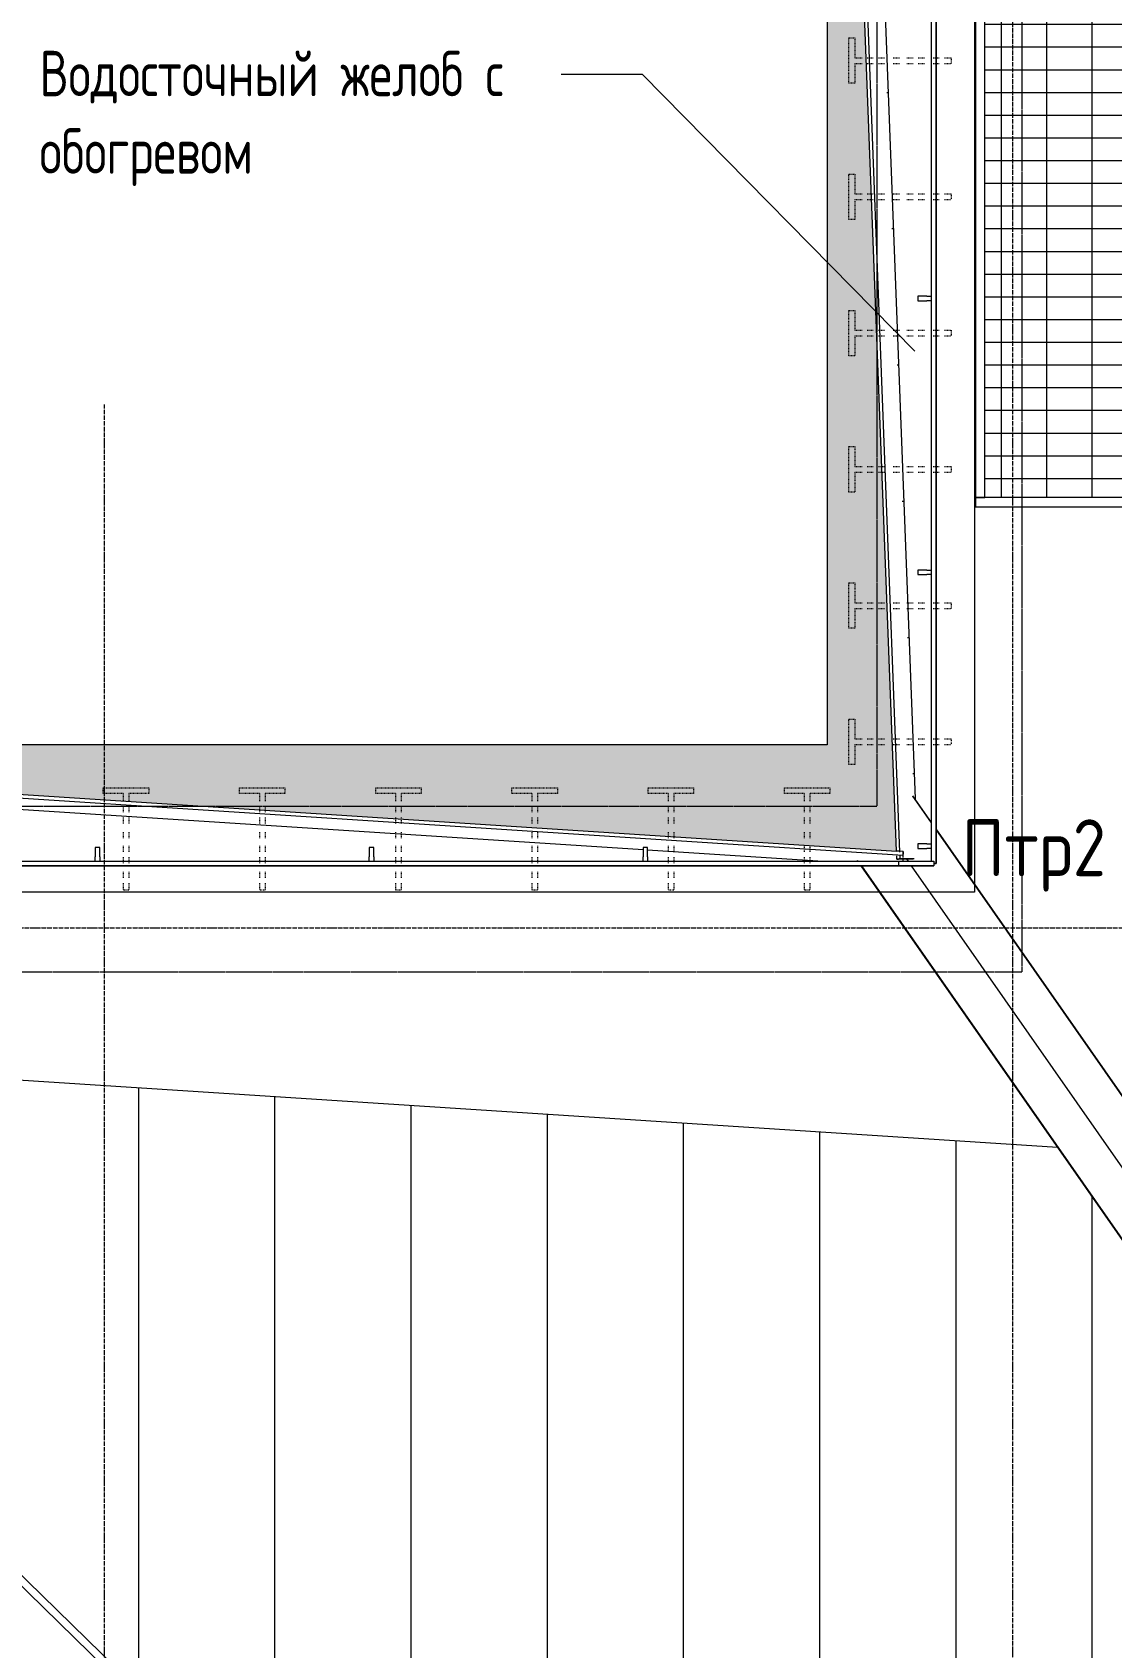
# Model space of a CAD drawing. Header units: millimetres. Extents: x -10178924 to 11692288, y -947381 to 58396.
# Drawn here: x 41532 to 46286, y -547449 to -540335 of the extents above; entities that cross this region are included whole.
import ezdxf

# ---------------------------------------------------------------- set-up
doc = ezdxf.new("R2010")
doc.units = ezdxf.units.MM
for name, pattern in [('ADSK_Линия сетки', [25, 20, -2.5, 0, -2.5]), ('ADSK_Скрыто', [6, 3, -3]), ('ADSK_Штриховая_ш3 п1_5', [4.5, 3, -1.5])]:
    doc.linetypes.add(name, pattern=pattern)
for name, color, linetype, lineweight in [('Аннотация', 7, 'Continuous', 18), ('Антураж', 7, 'Continuous', 18), ('Крыша штриховка', 7, 'Continuous', 9), ('Ограждение', 7, 'Continuous', 9), ('Оси', 253, 'Continuous', 9), ('Перекрытие штриховка', 7, 'Continuous', 18), ('Узлы', 7, 'Continuous', 18)]:
    doc.layers.add(name, color=color, linetype=linetype, lineweight=lineweight)
doc.layers.add('Линии', color=7, linetype='Continuous', lineweight=9, true_color=0x00a600)
doc.styles.add('GOST Common_3', font='GOST_Common.ttf', dxfattribs={"width": 0.8, "height": 350})
doc.styles.add('GOST Common_4', font='GOST_Common.ttf', dxfattribs={"width": 0.9, "height": 200})

# ---------------------------------------------------------------- blocks, each defined once
blk = doc.blocks.new('Ограждение - 20 доп поручень 300-1864261-План кровли АР')
at = {"layer": 'Ограждение'}
for p, q in [((-60, 10), (-40, 10)), ((-60, 10), (-60, -10)), ((0, 10), (-40, 10)), ((0, -10), (0, 10)), ((-40, -10), (-60, -10)), ((-40, -10), (0, -10))]:
    blk.add_line(p, q, dxfattribs=at)
blk = doc.blocks.new('Ограждение - Ограждение-2940136-План кровли АР')
for p, rotation in [((45431.9, 23016.6), 180), ((45431.9, 21810.3), 180), ((41818.9, 20598.2), 89.99999999999946), ((43025.2, 20598.2), 89.99999999999946), ((44231.5, 20598.2), 89.99999999999946), ((45431.9, 20604), 180)]:
    blk.add_blockref('Ограждение - 20 доп поручень 300-1864261-План кровли АР', p, dxfattribs=dict(rotation=rotation))
blk = doc.blocks.new('Тип верхнего поручня - Верхний поручень_Внутренний_-2940138-План кровли АР')
at = {"layer": 'Ограждение'}
for p, q in [((45491.9, 20538.2), (45491.9, 38698.2)), ((45511.9, 38698.2), (45511.9, 20528.2)), ((38171.6, 20538.2), (45348.3, 20538.2)), ((45348.3, 20518.2), (38171.6, 20518.2)), ((45348.3, 20518.2), (45348.3, 20538.2)), ((45348.3, 20538.2), (45501.9, 20538.2)), ((45501.9, 20518.2), (45348.3, 20518.2)), ((45501.9, 20538.2), (45501.9, 20518.2)), ((45511.9, 20528.2), (45501.9, 20528.2))]:
    blk.add_line(p, q, dxfattribs=at)
blk = doc.blocks.new('Тип верхнего поручня - Верхний поручень_Внутренний_-V31-План кровли АР')
at = {"layer": 'Ограждение'}
for p, q in [((45491.9, 20538.2), (45491.9, 38698.2)), ((45511.9, 20528.2), (45511.9, 38698.2)), ((38171.6, 20538.2), (45348.3, 20538.2)), ((38171.6, 20518.2), (45348.3, 20518.2)), ((45348.3, 20538.2), (45501.9, 20538.2)), ((45348.3, 20518.2), (45501.9, 20518.2)), ((45501.9, 20538.2), (45501.9, 20518.2)), ((45501.9, 20528.2), (45511.9, 20528.2))]:
    blk.add_line(p, q, dxfattribs=at)
blk = doc.blocks.new('Ограждение - Ограждение-2965931-План кровли АР')
at = {"layer": 'Ограждение'}
for p, q in [((45668.9, 13265.9), (38229.3, 20518.2)), ((38278, 20518.2), (45692.6, 13290.2))]:
    blk.add_line(p, q, dxfattribs=at)
blk = doc.blocks.new('Ограждение - Ограждение-2968468-План кровли АР')
at = {"layer": 'Ограждение'}
for p, q in [((45491.9, 20706.9), (45409.6, 20824.7)), ((45491.9, 20709.4), (45410.4, 20826)), ((50337, 13771), (45511.9, 20680.8)), ((50337, 13768.5), (45511.9, 20678.3)), ((45167.6, 20538.2), (45165.7, 20541)), ((45167, 20541.5), (45169.4, 20538.2)), ((50312.3, 13170.8), (45181.6, 20518.2)), ((45183.3, 20518.2), (50313.4, 13171.6)), ((45390.2, 20538.2), (45383, 20548.5)), ((50461.9, 13275.3), (45404.2, 20518.2))]:
    blk.add_line(p, q, dxfattribs=at)
blk = doc.blocks.new('Антураж 5 - Антураж 5-5657084-План кровли АР')
at = {"layer": 'Антураж'}
for p, q in [((45353.2, 20578.4), (45075.8, 27841.6)), ((45151.5, 27843.9), (45420, 20813)), ((45339.4, 20547.7), (45338.8, 20562.5)), ((45354.3, 20548.5), (45353.7, 20564.5)), ((45354.3, 20548.5), (45339.4, 20547.7)), ((45339.4, 20547.7), (45346.6, 20547.7)), ((45346.2, 20547.9), (45352.3, 20548.2)), ((45348.6, 20547.9), (45346.2, 20547.9)), ((45346.6, 20547.7), (45352.7, 20548)), ((45350.3, 20548), (45348.6, 20547.9)), ((45352.7, 20548), (45350.3, 20548)), ((45352.3, 20548.2), (45411.5, 20548.2)), ((45416, 20548.5), (45354.3, 20548.5))]:
    blk.add_line(p, q, dxfattribs=at)
blk = doc.blocks.new('Антураж 17 - Антураж 17-5694078-План кровли АР')
at = {"layer": 'Антураж'}
for p, q in [((38515, 21176), (38472.8, 20993.2)), ((38481.1, 21051.3), (38510.1, 21177)), ((38715, 21176), (38757.2, 20993.2)), ((38748.9, 21051.3), (38719.9, 21177)), ((38515, 21122.8), (38499.4, 21055.3)), ((38730.6, 21055.1), (38715, 21122.8)), ((37967.4, 20850.4), (38472.8, 20993.2)), ((38467.8, 21008.5), (38472.8, 20993.2)), ((38467.9, 20994.2), (38471.4, 21009.5)), ((38472.8, 20993.2), (38467.9, 20994.2)), ((38499, 21055.3), (38472.8, 20941.8)), ((38472.8, 20993.2), (38472.8, 20941.8)), ((38472.8, 20941.8), (38472.8, 20993.2)), ((38731, 21055.3), (38499, 21055.3)), ((38757.2, 20941.8), (38731, 21055.3)), ((38757.2, 20993.2), (38762.1, 20994.2)), ((38757.2, 20993.2), (38757.2, 20941.8)), ((38757.3, 20993.3), (38758.5, 21008.9)), ((38757.3, 20993), (45366.2, 20565.3)), ((38757.3, 20941.6), (38757.3, 20993)), ((38762.1, 20994.2), (38758.7, 21008.8)), ((38472.8, 20941.8), (38024.6, 20815.1)), ((44221.5, 20588), (38757.3, 20941.6)), ((37967.4, 20850.4), (37962.5, 20865.6)), ((37962.5, 20865.6), (37962.5, 20860.3)), ((37962.5, 20860.3), (37964.5, 20854)), ((37963.9, 20859.3), (37966, 20853.1)), ((37963.9, 20857.6), (37963.9, 20859.3)), ((37964.5, 20855.8), (37963.9, 20857.6)), ((37964.5, 20854), (37964.5, 20855.8)), ((37966, 20853.1), (37966, 20808.9)), ((37967.4, 20804.2), (37967.4, 20850.4)), ((44991.1, 20538.2), (44241.5, 20586.7)), ((45350.5, 20582.3), (45338.1, 20583.1)), ((45367.4, 20581.2), (45353.8, 20582.1)), ((45367.4, 20581.2), (45366.2, 20565.3)), ((45366.2, 20565.3), (45366.2, 20555.1)), ((45366.6, 20568.2), (45367.1, 20574.7)), ((45366.6, 20560), (45366.6, 20568.2)), ((45366.9, 20569.3), (45367.4, 20575.8)), ((45367.1, 20573), (45366.9, 20571.1)), ((45366.9, 20571.1), (45366.9, 20569.3)), ((45367.1, 20574.7), (45367.1, 20573)), ((45367.4, 20575.8), (45367.4, 20581.2)), ((45366.2, 20548.5), (45366.2, 20538.2)), ((45366.6, 20538.2), (45366.6, 20548.5)), ((39202.4, 19667), (39200.3, 19722.7)), ((39200.3, 19722.7), (46046.5, 19279.6)), ((46047.7, 19277.8), (39221.6, 19719.5))]:
    blk.add_line(p, q, dxfattribs=at)
for centre, major_axis, start_param, end_param in [((38615, 21155.8), (107.3, 0), 0.212798, 2.928795), ((38615, 21155.8), (102.3, 0), 0.212798, 2.928795), ((38615, 21102.6), (102.3, 0), 2.605885, 2.928795), ((38615, 21102.6), (102.3, 0), 0.212798, 0.541151)]:
    blk.add_ellipse(centre, major_axis=major_axis, ratio=0.93495, start_param=start_param, end_param=end_param, dxfattribs=at)
blk = doc.blocks.new('Ограждение - Ограждение-5946517-План кровли АР')
at = {"layer": 'Ограждение'}
for p, q in [((45686.6, 29195.8), (45686.6, 22139.5)), ((45726.6, 29195.8), (45686.6, 29195.8)), ((49113.6, 29195.8), (45726.6, 29195.8)), ((45726.6, 22139.5), (45726.6, 29195.8)), ((45726.6, 29195.8), (45726.6, 29155.8)), ((49113.6, 29155.8), (49113.6, 29195.8)), ((49121.1, 29188.3), (49113.6, 29188.3)), ((49121.1, 29163.3), (49121.1, 29188.3)), ((45726.6, 29155.8), (49113.6, 29155.8)), ((49113.6, 29163.3), (49121.1, 29163.3)), ((49113.6, 29155.8), (49113.6, 22099.5)), ((49153.6, 29155.8), (49113.6, 29155.8)), ((49121.1, 29163.3), (49121.1, 29155.8)), ((49146.1, 29163.3), (49121.1, 29163.3)), ((49146.1, 29155.8), (49146.1, 29163.3)), ((49153.6, 22099.5), (49153.6, 29155.8)), ((49113.6, 22139.5), (45686.6, 22139.5)), ((45686.6, 22139.5), (45726.6, 22139.5)), ((45686.6, 22139.5), (45686.6, 22099.5)), ((49113.6, 22099.5), (49113.6, 22139.5)), ((45686.6, 22099.5), (49113.6, 22099.5)), ((49113.6, 22099.5), (49153.6, 22099.5))]:
    blk.add_line(p, q, dxfattribs=at)
blk = doc.blocks.new('Кровля')
at = {"layer": 'Крыша штриховка'}
h = blk.add_hatch(dxfattribs=at)
h.set_pattern_fill('FP_26', color=256, style=0, pattern_type=2)
h.set_pattern_definition([(0, (10149.95, 0), (0, 600), [])])
h.paths.add_polyline_path([(50445.1, 13616.2), (50445.1, 28998.9), (50422.8, 28998.9), (50422.8, 13648.2)])
h.paths.add_polyline_path([(50337, 13771), (50337, 28998.9), (50104.5, 28998.9), (50104.5, 30398.9), (50337, 30398.9), (50337, 38618.7), (50388.4, 38618.7), (46293.6, 42523), (46410, 39476.8), (47180.4, 39476.3), (47182.9, 39472.4), (47182.9, 39450.4), (47178.5, 39446.8), (47050.3, 39446.8), (47050.3, 39023), (47027.3, 39023), (47027.3, 39446.8), (46694.4, 39446.8), (46694.4, 39023), (46671.4, 39023), (46671.4, 39446.8), (46411.1, 39446.8), (46427.3, 39022.4), (47180.4, 39021.9), (47182.9, 39018.8), (47182.9, 38996), (47178.5, 38992.4), (46428.5, 38992.4), (46446.3, 38524.7), (47985.3, 38524.7), (47985.3, 39444.6), (48379.4, 39444.6), (48379.4, 38524.7), (48641.7, 38524.7), (48641.7, 39444.6), (49035.8, 39444.6), (49035.8, 38044.6), (48823.1, 38044.6), (48822.4, 34256), (47001.5, 34256), (47001.5, 32933.2), (46607.4, 32933.2), (46607.4, 34256), (46503.4, 34256), (46437.7, 32535), (49329.1, 32535), (49329.1, 30515), (46394.7, 30515), (46394.7, 29513.3), (46322.3, 29513.3), (46310.1, 29195.8), (46545.3, 29195.8), (46545.3, 30398.9), (46939.5, 30398.9), (46939.5, 29195.8), (47156.4, 29195.8), (47156.4, 30398.9), (47550.5, 30398.9), (47550.5, 29195.8), (47804.3, 29195.8), (47804.3, 30398.9), (48198.4, 30398.9), (48198.4, 29195.8), (48419.1, 29195.8), (48419.1, 30398.9), (48813.2, 30398.9), (48813.2, 29195.8), (49072.1, 29195.8), (49072.1, 30332), (49466.2, 30332), (49466.2, 28932), (49153.6, 28932), (49152.9, 22099.5), (46490.2, 22099.5), (46599.2, 19245.6), (46596.8, 19245.6), (46510.4, 19250.8), (50313.4, 13804.7)])
h.paths.add_polyline_path([(48169.6, 20770), (47066.7, 20770), (47066.7, 21869.8), (48169.6, 21869.8), (48169.6, 21282)])
h.paths.add_polyline_path([(45420, 20812.3), (45151, 27843.9), (45104.3, 27843.9), (45060.3, 27854.9), (45060.9, 27840.8), (45078.7, 27841.6), (45145.1, 27841.4), (45413.2, 20822), (45419.2, 20813.5)])
h.paths.add_polyline_path([(50196.7, 21550.5), (48565.6, 21551), (48562.4, 21554.9), (48560.5, 21561.6), (48560.5, 21569.4), (48562.4, 21576.1), (48565.6, 21580), (48567.4, 21580.5), (48628.5, 21580.5), (48628.5, 22005), (48565.6, 22005.5), (48562.4, 22009.3), (48560.5, 22016.1), (48560.5, 22023.8), (48562.4, 22030.6), (48565.6, 22034.4), (48567.4, 22035), (50203.6, 22034.4), (50206.8, 22030.6), (50208.9, 22019.9), (50206.8, 22009.3), (50201.7, 22005), (50073.5, 22005), (50073.5, 21581.1), (50050.5, 21581.1), (50050.5, 22005), (49717.6, 22005), (49717.6, 21581.1), (49694.6, 21581.1), (49694.6, 22005), (49361.8, 22005), (49361.8, 21581.1), (49338.8, 21581.1), (49338.8, 22005), (49005.9, 22005), (49005.9, 21582), (48982.9, 21582), (48982.9, 22005), (48651.5, 22005), (48651.5, 21580.5), (50203.6, 21580), (50206.8, 21576.1), (50208.9, 21565.5), (50206.8, 21554.9), (50201.7, 21550.5), (50198.1, 21550.5)])
h.paths.add_polyline_path([(49415.1, 26660), (49410.9, 26660.4), (49410.9, 28046.6), (50279.6, 28046.6), (50279.6, 26660), (49776.5, 26660)])
h.paths.add_polyline_path([(45060.5, 28159.3), (45092.9, 28167.7), (45060.9, 28168.5), (45060.5, 28159.8)])
h.paths.add_polyline_path([(45151.7, 28170.7), (45437, 35643.4), (45286.9, 39575.5), (45286.9, 39545), (45281.6, 39545), (45430.6, 35643.1), (45145.3, 28170.7), (45151.2, 28170.7)])
h.paths.add_polyline_path([(49946, 28932), (49704.7, 28932), (49704.7, 30332), (50098.9, 30332), (50098.9, 28932), (49957.1, 28932)])
h.paths.add_polyline_path([(50445.1, 30398.9), (50445.1, 38564.7), (50422.8, 38586), (50422.8, 30398.9)])
h.paths.add_polyline_path([(46381.9, 30913.3), (46381.9, 30914), (46380.2, 30913.3)])
h.paths.add_polyline_path([(47558.2, 32831.5), (47284.6, 32831.5), (47284.6, 34030), (48477.1, 34030), (48477.1, 32831.5), (47608.3, 32831.5)])
h.paths.add_polyline_path([(45060.9, 37345), (45281.3, 37345), (45252.7, 38095), (45031.9, 38095), (45031.9, 37345)])
h.paths.add_polyline_path([(47763.1, 38544.6), (47398.4, 38544.6), (47398.4, 39944.6), (47792.5, 39944.6), (47792.5, 38544.6), (47764.8, 38544.6)])
h.paths.add_polyline_path([(45281.2, 39595), (45286.1, 39595), (45151.1, 43118.1), (45145.2, 43117.9), (45279.7, 39595)])
h.paths.add_polyline_path([(45067.7, 43118), (45078.7, 43118.4), (45103, 43118.4), (45067.3, 43127.7), (45067.6, 43118.1)])
h.paths.add_polyline_path([(45176.8, 43440.6), (45181.9, 43442), (45215.3, 43551.1), (45209.9, 43556.2), (45175.9, 43444.9), (45176.5, 43442)])
h = blk.add_hatch(dxfattribs=at)
h.set_pattern_fill('FP_27', color=256, style=0, pattern_type=2)
h.set_pattern_definition([(270, (0, 2741.5), (600, 4e-14), [])])
h.paths.add_polyline_path([(45807.7, 13155.3), (45807.7, 13280.4), (50235.8, 13280.4), (46047.7, 19277.8), (39221.6, 19719.5), (45753.2, 13352.4), (45680.7, 13278), (45806.6, 13155.3)])
h.paths.add_polyline_path([(50382.1, 13172.3), (50381.7, 13172.6), (50402.7, 13234), (50399.6, 13231.8), (50381.7, 13172.3)])
h.paths.add_polyline_path([(50450.6, 13259.1), (50461.9, 13275.3), (50445.5, 13263.9), (50450.1, 13259.5)])
h.paths.add_polyline_path([(38469.8, 21002.5), (38471.4, 21009.5), (38467.9, 21008.4), (38469.3, 21004)])
h = blk.add_hatch(dxfattribs=at)
h.set_pattern_fill('FP_24', color=256, style=0, pattern_type=2)
h.set_pattern_definition([(0, (4448.5, 0), (0, 600), [])])
h.paths.add_polyline_path([(45547.6, 7680), (45597, 7719), (45597, 12749.9), (45476.2, 12904.3), (45597, 12998.7), (45597, 13231.3), (39210.8, 19456.7), (39476.3, 12513.3), (45518.4, 7741.9), (45504.3, 7724), (45518.4, 7709.6)])
h.paths.add_polyline_path([(45609.2, 7728.7), (45611.4, 7730.4), (45611.4, 12791.4), (45609.2, 12771.2), (45609.2, 7746.2)])
h.paths.add_polyline_path([(45609.2, 13008.2), (45611.4, 13010), (45611.4, 13027.7), (45749.8, 13118.2), (45763.6, 13127.5), (45764.2, 13127.5), (45806.6, 13155.3), (45680.7, 13278), (45616.1, 13212.6), (45609.2, 13219.3), (45609.2, 13016.7)])
at = {"layer": 'Перекрытие штриховка', "lineweight": 9, "true_color": 0x787878}
h = blk.add_hatch(dxfattribs=at)
h.set_pattern_fill('FP_52', color=8, style=0, pattern_type=2)
h.set_pattern_definition([(0, (0, 0), (0, 100), []), (90, (0, 0), (-200, 1e-14), [])])
h.paths.add_polyline_path([(45726.6, 22139.5), (49113.6, 22139.5), (49113.6, 29155.8), (45726.6, 29155.8), (45726.6, 22161.1)])
h.paths.add_polyline_path([(49119.5, 29155.8), (49121.1, 29155.8), (49121.1, 29163.3), (49113.6, 29163.3), (49114.3, 29155.8), (49116.3, 29155.8)])
h.paths.add_polyline_path([(49128.4, 29163.3), (49133.6, 29163.3), (49133.6, 29175.8), (49122.8, 29175.8), (49123.6, 29163.3), (49128.4, 29163.3)])
h.paths.add_polyline_path([(49122.8, 29169.5), (49122.8, 29175.8), (49121.1, 29175.8), (49121.1, 29169.5)])
h.paths.add_polyline_path([(49121.5, 29163.3), (49122.8, 29163.3), (49122.8, 29169.5), (49121.1, 29169.5), (49121.1, 29163.3)])
at = {"layer": 'Узлы', "true_color": 0xffffff}
h = blk.add_hatch(color=7, dxfattribs=at)
h.paths.add_polyline_path([(41826.4, -521.9), (49650.9, -521.9), (49650.9, 475.1), (49562.8, 474), (49503.2, -470.6), (45149.2, -323.1), (41142.1, -458.2), (41079.8, -77.1), (41079.8, -521.9), (41465, -521.9)])
h.paths.add_polyline_path([(-453.6, -388.9), (8078.1, -388.9), (8077.3, -26.3), (7973.5, -276.8), (3655.9, -146.8), (-674.6, -298.6), (-736.9, 259.3), (-736.9, -388.9)])
h.paths.add_polyline_path([(41079.8, 177.9), (41097.9, 182.8), (41188.3, 1719.8), (35856.5, 1526.9), (35850.1, 1488.2), (41079.8, 1488.2), (41079.8, 182)])
h.paths.add_polyline_path([(8078.1, 312.2), (8078.1, 1488.2), (12889.9, 1488.2), (12882.6, 1527), (8005.2, 1701.9), (8062.3, 316.3)])
h.paths.add_polyline_path([(-736.9, 502.7), (-468.8, 8048.7), (-6523.1, 7837.4), (-6529.6, 7798.6), (-736.9, 7798.6), (-736.9, 522.8)])
h.paths.add_polyline_path([(49650.9, 797.5), (49650.9, 7859.4), (55891.9, 7859.4), (55891.9, 8470.8), (55881.1, 8467.5), (55687, 7999.8), (49350.5, 8221), (49618.7, 803.5), (49632.8, 802.6), (49650.1, 797.7)])
h.paths.add_polyline_path([(16530.7, 1488.2), (35571.8, 1488.2), (35566.4, 1520.3), (29060, 1756.5), (29059.6, 1633.4), (19380, 1633.4), (19380, 1744.1), (13174.7, 1526.9), (13168.2, 1488.2), (15807.9, 1488.2)])
h.paths.add_polyline_path([(-7227.8, 7798.6), (-6807.9, 7798.6), (-6813, 7829.1), (-7122.5, 7899.2), (-6947.6, 14171.4), (-7182.5, 20168.5), (-7227.8, 20180.1), (-7227.8, 7899.2)])
h.paths.add_polyline_path([(55891.9, 8773.7), (55891.9, 16804.8), (55861.4, 16796.7), (55713, 12784.8), (55861.2, 8781.6), (55864.6, 8780.7)])
h.paths.add_polyline_path([(24355.3, 13320.2), (32597, 13639), (32606.4, 13678.1), (16107.8, 13678.1), (16117.8, 13638.2), (24355.3, 13320.2)])
h.paths.add_polyline_path([(10664.9, 13409.4), (15825, 13609.8), (15841.3, 13678.1), (11105, 13678.1), (11105, 21012.5), (10508.5, 21012), (10529.1, 20925.4), (10923.6, 20798), (10667.1, 13472.9)])
h.paths.add_polyline_path([(38181.7, 13414.1), (37897.5, 20847.2), (38471.4, 21009.5), (38481.1, 21051.3), (37706.7, 21051.3), (37706.7, 13678.1), (32878, 13678.1), (32887.7, 13637.6), (38174.9, 13414.4)])
h.paths.add_polyline_path([(55891.9, 17107.6), (55891.9, 32796.3), (55861.3, 32788.2), (55572.3, 24949.4), (55861.2, 17115.6), (55864.6, 17114.7)])
h.paths.add_polyline_path([(-7227.8, 20474.6), (-7182.8, 20486.1), (-6960.1, 26174.2), (-7182.6, 31854.5), (-7227.8, 31866), (-7227.8, 20478.7)])
h.paths.add_polyline_path([(45338.1, 20583.1), (45060.3, 27855.3), (45031.9, 27862.7), (45031.9, 21051.3), (38748.9, 21051.3), (38758.7, 21008.8), (45143.6, 20595.7)])
h.paths.add_polyline_path([(3392.9, 20705.4), (10228.7, 20955.9), (10241.6, 21012.5), (3737.3, 21012.5), (3737.3, 28192.7), (3693.8, 28181.5), (3395.2, 20761.3)])
h.paths.add_polyline_path([(45031.9, 28151.9), (45060.5, 28159.8), (45349.7, 35731.9), (45288.1, 37345), (45031.9, 37345), (45031.9, 28159.8)])
h.paths.add_polyline_path([(3737.3, 28469.4), (3737.3, 42947.5), (3702.4, 42938.6), (3419.3, 35707.7), (3702.4, 28478.4), (3736.8, 28469.6)])
h.paths.add_polyline_path([(-7227.8, 32160.5), (-7192.2, 32169.6), (-7003.4, 37563.7), (-7192, 42951.9), (-7227.8, 42961.1), (-7227.8, 32164.6)])
h.paths.add_polyline_path([(55891.9, 33099.2), (55891.9, 43246.9), (55860, 43238.6), (55675.4, 38159.5), (55861.2, 33107.2), (55864.6, 33106.3)])
h.paths.add_polyline_path([(45071.8, 38095), (45259.5, 38095), (45067.3, 43127.7), (45031.9, 43136.9), (45031.9, 38095), (45070, 38095)])
h.paths.add_polyline_path([(3737.3, 43224.3), (3737.3, 43716.6), (-7227.8, 43716.6), (-7227.8, 43255.6), (-7191.7, 43264.8), (-7067.6, 43609), (-1846.2, 43421.7), (3578, 43616.1), (3702.1, 43233.3), (3736.9, 43224.4)])
h.paths.add_polyline_path([(45031.9, 43426.1), (45104.3, 43444.9), (45207, 43781.1), (50463, 43599.1), (55714, 43781), (55835.6, 43550.7), (55891.9, 43536.1), (55891.9, 43898.8), (45031.9, 43898.8), (45031.9, 43440)])
at = {"layer": 'Аннотация', "lineweight": 9}
for p, q in [((43961, 24002.9), (43861.2, 24002.9)), ((44219.9, 24002.9), (43961, 24002.9)), ((45418.6, 22783.6), (44219.9, 24002.9))]:
    blk.add_line(p, q, dxfattribs=at)
at = {"layer": 'Линии', "color": 7, "linetype": 'ADSK_Штриховая_ш3 п1_5'}
for p, q in [((45251.9, 43658.8), (45251.9, 20781.3)), ((45891.9, 20051.3), (45891.9, 42898.8)), ((37804.7, 20781.3), (45251.9, 20781.3)), ((38543.3, 20051.3), (45891.9, 20051.3))]:
    blk.add_line(p, q, dxfattribs=at)
at = {"layer": 'Линии', "color": 5, "true_color": 0x0000ff}
for p, q in [((45681.9, 43248.8), (45681.9, 20401.3)), ((45681.9, 20401.3), (38356.7, 20401.3))]:
    blk.add_line(p, q, dxfattribs=at)
at = {"layer": 'Линии', "color": 7}
for p, q in [((45031.9, 27862.7), (45031.9, 21051.3)), ((45338.1, 20583.1), (45060.3, 27855.3)), ((45031.9, 21051.3), (38748.9, 21051.3)), ((38758.7, 21008.8), (45338.1, 20583.1))]:
    blk.add_line(p, q, dxfattribs=at)
at = {"layer": 'Линии', "color": 7, "linetype": 'ADSK_Скрыто'}
for p, q in [((45128.7, 23964.1), (45128.7, 24164.1)), ((45128.7, 24164.1), (45153.7, 24164.1)), ((45153.7, 24164.1), (45153.7, 24076.6)), ((45153.7, 24076.6), (45188.7, 24076.6)), ((45153.7, 24051.6), (45153.7, 23964.1)), ((45153.7, 24051.6), (45188.7, 24051.6)), ((45208.7, 24076.6), (45238.7, 24076.6)), ((45208.7, 24051.6), (45238.7, 24051.6)), ((45258.7, 24076.6), (45288.7, 24076.6)), ((45258.7, 24051.6), (45288.7, 24051.6)), ((45323.7, 24076.6), (45353.7, 24076.6)), ((45323.7, 24051.6), (45353.7, 24051.6)), ((45383.7, 24076.6), (45413.7, 24076.6)), ((45383.7, 24051.6), (45413.7, 24051.6)), ((45433.7, 24076.6), (45463.7, 24076.6)), ((45433.7, 24051.6), (45463.7, 24051.6)), ((45498.7, 24076.6), (45528.7, 24076.6)), ((45498.7, 24051.6), (45528.7, 24051.6)), ((45548.7, 24076.6), (45578.7, 24076.6)), ((45548.7, 24051.6), (45578.7, 24051.6)), ((45578.7, 24076.6), (45578.7, 24051.6)), ((45153.7, 23964.1), (45128.7, 23964.1)), ((45128.7, 23364.1), (45128.7, 23564.1)), ((45128.7, 23564.1), (45153.7, 23564.1)), ((45153.7, 23564.1), (45153.7, 23476.6)), ((45153.7, 23476.6), (45188.7, 23476.6)), ((45208.7, 23476.6), (45238.7, 23476.6)), ((45258.7, 23476.6), (45288.7, 23476.6)), ((45323.7, 23476.6), (45353.7, 23476.6)), ((45383.7, 23476.6), (45413.7, 23476.6)), ((45433.7, 23476.6), (45463.7, 23476.6)), ((45498.7, 23476.6), (45528.7, 23476.6)), ((45548.7, 23476.6), (45578.7, 23476.6)), ((45578.7, 23476.6), (45578.7, 23451.6)), ((45153.7, 23451.6), (45153.7, 23364.1)), ((45153.7, 23451.6), (45188.7, 23451.6)), ((45208.7, 23451.6), (45238.7, 23451.6)), ((45258.7, 23451.6), (45288.7, 23451.6)), ((45323.7, 23451.6), (45353.7, 23451.6)), ((45383.7, 23451.6), (45413.7, 23451.6)), ((45433.7, 23451.6), (45463.7, 23451.6)), ((45498.7, 23451.6), (45528.7, 23451.6)), ((45548.7, 23451.6), (45578.7, 23451.6)), ((45153.7, 23364.1), (45128.7, 23364.1)), ((45128.7, 22764.1), (45128.7, 22964.1)), ((45128.7, 22964.1), (45153.7, 22964.1)), ((45153.7, 22964.1), (45153.7, 22876.6)), ((45153.7, 22876.6), (45188.7, 22876.6)), ((45153.7, 22851.6), (45153.7, 22764.1)), ((45153.7, 22851.6), (45188.7, 22851.6)), ((45208.7, 22876.6), (45238.7, 22876.6)), ((45208.7, 22851.6), (45238.7, 22851.6)), ((45258.7, 22876.6), (45288.7, 22876.6)), ((45258.7, 22851.6), (45288.7, 22851.6)), ((45323.7, 22876.6), (45353.7, 22876.6)), ((45323.7, 22851.6), (45353.7, 22851.6)), ((45383.7, 22876.6), (45413.7, 22876.6)), ((45383.7, 22851.6), (45413.7, 22851.6)), ((45433.7, 22876.6), (45463.7, 22876.6)), ((45433.7, 22851.6), (45463.7, 22851.6)), ((45498.7, 22876.6), (45528.7, 22876.6)), ((45498.7, 22851.6), (45528.7, 22851.6)), ((45548.7, 22876.6), (45578.7, 22876.6)), ((45548.7, 22851.6), (45578.7, 22851.6)), ((45578.7, 22876.6), (45578.7, 22851.6)), ((45153.7, 22764.1), (45128.7, 22764.1)), ((45128.7, 22164.1), (45128.7, 22364.1)), ((45128.7, 22364.1), (45153.7, 22364.1)), ((45153.7, 22364.1), (45153.7, 22276.6)), ((45153.7, 22276.6), (45188.7, 22276.6)), ((45208.7, 22276.6), (45238.7, 22276.6)), ((45258.7, 22276.6), (45288.7, 22276.6)), ((45323.7, 22276.6), (45353.7, 22276.6)), ((45383.7, 22276.6), (45413.7, 22276.6)), ((45433.7, 22276.6), (45463.7, 22276.6)), ((45498.7, 22276.6), (45528.7, 22276.6)), ((45548.7, 22276.6), (45578.7, 22276.6)), ((45578.7, 22276.6), (45578.7, 22251.6)), ((45153.7, 22251.6), (45153.7, 22164.1)), ((45153.7, 22251.6), (45188.7, 22251.6)), ((45208.7, 22251.6), (45238.7, 22251.6)), ((45258.7, 22251.6), (45288.7, 22251.6)), ((45323.7, 22251.6), (45353.7, 22251.6)), ((45383.7, 22251.6), (45413.7, 22251.6)), ((45433.7, 22251.6), (45463.7, 22251.6)), ((45498.7, 22251.6), (45528.7, 22251.6)), ((45548.7, 22251.6), (45578.7, 22251.6)), ((45153.7, 22164.1), (45128.7, 22164.1)), ((45128.7, 21564.1), (45128.7, 21764.1)), ((45128.7, 21764.1), (45153.7, 21764.1)), ((45153.7, 21764.1), (45153.7, 21676.6)), ((45153.7, 21676.6), (45188.7, 21676.6)), ((45153.7, 21651.6), (45153.7, 21564.1)), ((45153.7, 21651.6), (45188.7, 21651.6)), ((45208.7, 21676.6), (45238.7, 21676.6)), ((45208.7, 21651.6), (45238.7, 21651.6)), ((45258.7, 21676.6), (45288.7, 21676.6)), ((45258.7, 21651.6), (45288.7, 21651.6)), ((45323.7, 21676.6), (45353.7, 21676.6)), ((45323.7, 21651.6), (45353.7, 21651.6)), ((45383.7, 21676.6), (45413.7, 21676.6)), ((45383.7, 21651.6), (45413.7, 21651.6)), ((45433.7, 21676.6), (45463.7, 21676.6)), ((45433.7, 21651.6), (45463.7, 21651.6)), ((45498.7, 21676.6), (45528.7, 21676.6)), ((45498.7, 21651.6), (45528.7, 21651.6)), ((45548.7, 21676.6), (45578.7, 21676.6)), ((45548.7, 21651.6), (45578.7, 21651.6)), ((45578.7, 21676.6), (45578.7, 21651.6)), ((45153.7, 21564.1), (45128.7, 21564.1)), ((45128.7, 20964.1), (45128.7, 21164.1)), ((45128.7, 21164.1), (45153.7, 21164.1)), ((45153.7, 21164.1), (45153.7, 21076.6)), ((45153.7, 21076.6), (45188.7, 21076.6)), ((45208.7, 21076.6), (45238.7, 21076.6)), ((45258.7, 21076.6), (45288.7, 21076.6)), ((45323.7, 21076.6), (45353.7, 21076.6)), ((45383.7, 21076.6), (45413.7, 21076.6)), ((45433.7, 21076.6), (45463.7, 21076.6)), ((45498.7, 21076.6), (45528.7, 21076.6)), ((45548.7, 21076.6), (45578.7, 21076.6)), ((45578.7, 21076.6), (45578.7, 21051.6)), ((45153.7, 21051.6), (45153.7, 20964.1)), ((45153.7, 21051.6), (45188.7, 21051.6)), ((45208.7, 21051.6), (45238.7, 21051.6)), ((45258.7, 21051.6), (45288.7, 21051.6)), ((45323.7, 21051.6), (45353.7, 21051.6)), ((45383.7, 21051.6), (45413.7, 21051.6)), ((45433.7, 21051.6), (45463.7, 21051.6)), ((45498.7, 21051.6), (45528.7, 21051.6)), ((45548.7, 21051.6), (45578.7, 21051.6)), ((45153.7, 20964.1), (45128.7, 20964.1)), ((41844.2, 20861.3), (42044.2, 20861.3)), ((41844.2, 20836.3), (41844.2, 20861.3)), ((42044.2, 20861.3), (42044.2, 20836.3)), ((42444.2, 20861.3), (42644.2, 20861.3)), ((42444.2, 20836.3), (42444.2, 20861.3)), ((42644.2, 20861.3), (42644.2, 20836.3)), ((43044.2, 20861.3), (43244.2, 20861.3)), ((43044.2, 20836.3), (43044.2, 20861.3)), ((43244.2, 20861.3), (43244.2, 20836.3)), ((43644.2, 20861.3), (43844.2, 20861.3)), ((43644.2, 20836.3), (43644.2, 20861.3)), ((43844.2, 20861.3), (43844.2, 20836.3)), ((44244.2, 20861.3), (44444.2, 20861.3)), ((44244.2, 20836.3), (44244.2, 20861.3)), ((44444.2, 20861.3), (44444.2, 20836.3)), ((44844.2, 20861.3), (45044.2, 20861.3)), ((44844.2, 20836.3), (44844.2, 20861.3)), ((45044.2, 20861.3), (45044.2, 20836.3)), ((41931.7, 20836.3), (41844.2, 20836.3)), ((41931.7, 20836.3), (41931.7, 20801.3)), ((41931.7, 20781.3), (41931.7, 20751.3)), ((42044.2, 20836.3), (41956.7, 20836.3)), ((41956.7, 20836.3), (41956.7, 20801.3)), ((41956.7, 20781.3), (41956.7, 20751.3)), ((42531.7, 20836.3), (42444.2, 20836.3)), ((42531.7, 20836.3), (42531.7, 20801.3)), ((42531.7, 20781.3), (42531.7, 20751.3)), ((42644.2, 20836.3), (42556.7, 20836.3)), ((42556.7, 20836.3), (42556.7, 20801.3)), ((42556.7, 20781.3), (42556.7, 20751.3)), ((43131.7, 20836.3), (43044.2, 20836.3)), ((43131.7, 20836.3), (43131.7, 20801.3)), ((43131.7, 20781.3), (43131.7, 20751.3)), ((43244.2, 20836.3), (43156.7, 20836.3)), ((43156.7, 20836.3), (43156.7, 20801.3)), ((43156.7, 20781.3), (43156.7, 20751.3)), ((43731.7, 20836.3), (43644.2, 20836.3)), ((43731.7, 20836.3), (43731.7, 20801.3)), ((43731.7, 20781.3), (43731.7, 20751.3)), ((43844.2, 20836.3), (43756.7, 20836.3)), ((43756.7, 20836.3), (43756.7, 20801.3)), ((43756.7, 20781.3), (43756.7, 20751.3)), ((44331.7, 20836.3), (44244.2, 20836.3)), ((44331.7, 20836.3), (44331.7, 20801.3)), ((44331.7, 20781.3), (44331.7, 20751.3)), ((44444.2, 20836.3), (44356.7, 20836.3)), ((44356.7, 20836.3), (44356.7, 20801.3)), ((44356.7, 20781.3), (44356.7, 20751.3)), ((44931.7, 20836.3), (44844.2, 20836.3)), ((44931.7, 20836.3), (44931.7, 20801.3)), ((44931.7, 20781.3), (44931.7, 20751.3)), ((45044.2, 20836.3), (44956.7, 20836.3)), ((44956.7, 20836.3), (44956.7, 20801.3)), ((44956.7, 20781.3), (44956.7, 20751.3)), ((41931.7, 20731.3), (41931.7, 20701.3)), ((41956.7, 20731.3), (41956.7, 20701.3)), ((42531.7, 20731.3), (42531.7, 20701.3)), ((42556.7, 20731.3), (42556.7, 20701.3)), ((43131.7, 20731.3), (43131.7, 20701.3)), ((43156.7, 20731.3), (43156.7, 20701.3)), ((43731.7, 20731.3), (43731.7, 20701.3)), ((43756.7, 20731.3), (43756.7, 20701.3)), ((44331.7, 20731.3), (44331.7, 20701.3)), ((44356.7, 20731.3), (44356.7, 20701.3)), ((44931.7, 20731.3), (44931.7, 20701.3)), ((44956.7, 20731.3), (44956.7, 20701.3)), ((41931.7, 20666.3), (41931.7, 20636.3)), ((41956.7, 20666.3), (41956.7, 20636.3)), ((42531.7, 20666.3), (42531.7, 20636.3)), ((42556.7, 20666.3), (42556.7, 20636.3)), ((43131.7, 20666.3), (43131.7, 20636.3)), ((43156.7, 20666.3), (43156.7, 20636.3)), ((43731.7, 20666.3), (43731.7, 20636.3)), ((43756.7, 20666.3), (43756.7, 20636.3)), ((44331.7, 20666.3), (44331.7, 20636.3)), ((44356.7, 20666.3), (44356.7, 20636.3)), ((44931.7, 20666.3), (44931.7, 20636.3)), ((44956.7, 20666.3), (44956.7, 20636.3)), ((41931.7, 20606.3), (41931.7, 20576.3)), ((41956.7, 20606.3), (41956.7, 20576.3)), ((42531.7, 20606.3), (42531.7, 20576.3)), ((42556.7, 20606.3), (42556.7, 20576.3)), ((43131.7, 20606.3), (43131.7, 20576.3)), ((43156.7, 20606.3), (43156.7, 20576.3)), ((43731.7, 20606.3), (43731.7, 20576.3)), ((43756.7, 20606.3), (43756.7, 20576.3)), ((44331.7, 20606.3), (44331.7, 20576.3)), ((44356.7, 20606.3), (44356.7, 20576.3)), ((44931.7, 20606.3), (44931.7, 20576.3)), ((44956.7, 20606.3), (44956.7, 20576.3)), ((41931.7, 20556.3), (41931.7, 20526.3)), ((41931.7, 20491.3), (41931.7, 20461.3)), ((41956.7, 20556.3), (41956.7, 20526.3)), ((41956.7, 20491.3), (41956.7, 20461.3)), ((42531.7, 20556.3), (42531.7, 20526.3)), ((42531.7, 20491.3), (42531.7, 20461.3)), ((42556.7, 20556.3), (42556.7, 20526.3)), ((42556.7, 20491.3), (42556.7, 20461.3)), ((43131.7, 20556.3), (43131.7, 20526.3)), ((43131.7, 20491.3), (43131.7, 20461.3)), ((43156.7, 20556.3), (43156.7, 20526.3)), ((43156.7, 20491.3), (43156.7, 20461.3)), ((43731.7, 20556.3), (43731.7, 20526.3)), ((43731.7, 20491.3), (43731.7, 20461.3)), ((43756.7, 20556.3), (43756.7, 20526.3)), ((43756.7, 20491.3), (43756.7, 20461.3)), ((44331.7, 20556.3), (44331.7, 20526.3)), ((44331.7, 20491.3), (44331.7, 20461.3)), ((44356.7, 20556.3), (44356.7, 20526.3)), ((44356.7, 20491.3), (44356.7, 20461.3)), ((44931.7, 20556.3), (44931.7, 20526.3)), ((44931.7, 20491.3), (44931.7, 20461.3)), ((44956.7, 20556.3), (44956.7, 20526.3)), ((44956.7, 20491.3), (44956.7, 20461.3)), ((41931.7, 20441.3), (41931.7, 20411.3)), ((41956.7, 20441.3), (41956.7, 20411.3)), ((42531.7, 20441.3), (42531.7, 20411.3)), ((42556.7, 20441.3), (42556.7, 20411.3)), ((43131.7, 20441.3), (43131.7, 20411.3)), ((43156.7, 20441.3), (43156.7, 20411.3)), ((43731.7, 20441.3), (43731.7, 20411.3)), ((43756.7, 20441.3), (43756.7, 20411.3)), ((44331.7, 20441.3), (44331.7, 20411.3)), ((44356.7, 20441.3), (44356.7, 20411.3)), ((44931.7, 20441.3), (44931.7, 20411.3)), ((44956.7, 20441.3), (44956.7, 20411.3)), ((41956.7, 20411.3), (41931.7, 20411.3)), ((42556.7, 20411.3), (42531.7, 20411.3)), ((43156.7, 20411.3), (43131.7, 20411.3)), ((43756.7, 20411.3), (43731.7, 20411.3)), ((44356.7, 20411.3), (44331.7, 20411.3)), ((44956.7, 20411.3), (44931.7, 20411.3))]:
    blk.add_line(p, q, dxfattribs=at)
at = {"layer": 'Оси', "linetype": 'ADSK_Линия сетки'}
for p, q in [((45849.6, -5630.6), (45849.6, 44223)), ((41849.6, -5630.6), (41849.6, 22549.9)), ((-13798, 20245), (56004.9, 20245))]:
    blk.add_line(p, q, dxfattribs=at)
at = {"layer": 'Антураж'}
for name in ['Антураж 5 - Антураж 5-5657084-План кровли АР', 'Антураж 17 - Антураж 17-5694078-План кровли АР']:
    blk.add_blockref(name, (0, 0), dxfattribs=at)
at = {"layer": 'Ограждение'}
for name in ['Ограждение - Ограждение-2940136-План кровли АР', 'Тип верхнего поручня - Верхний поручень_Внутренний_-2940138-План кровли АР', 'Тип верхнего поручня - Верхний поручень_Внутренний_-V31-План кровли АР', 'Ограждение - Ограждение-5946517-План кровли АР', 'Ограждение - Ограждение-2965931-План кровли АР', 'Ограждение - Ограждение-2968468-План кровли АР']:
    blk.add_blockref(name, (0, 0), dxfattribs=at)
at = {"layer": 'Аннотация', "lineweight": 9, "attachment_point": 1, "line_spacing_factor": 1.022766}
for s, insert, char_height, width, style in [('\\pxt1.8,3.6,5.4,7.2,9,10.8,12.6,14.4,16.2,18,19.8,21.6,23.4,25.2,27,28.8,30.6,32.4,34.2,36,37.8,39.6,41.4,43.2,45,46.8,48.6,50.4,52.2,54,55.8,57.6;{Водосточный желоб с обогревом}', (41563.3, 24107), 200, 2399.4, 'GOST Common_3'), ('\\pxt1.44,2.88,4.32,5.76,7.2,8.64,10.08,11.52,12.96,14.4,15.84,17.28,18.72,20.16,21.6,23.04,24.48,25.92,27.36,28.8,30.24,31.68,33.12,34.56,36,37.44,38.88,40.32,41.76,43.2,44.64,46.08;{Птр2}', (45624, 20722.3), 250, 887.4, 'GOST Common_4')]:
    blk.add_mtext(s, dxfattribs=dict(at, insert=insert, char_height=char_height, width=width, style=style))

msp = doc.modelspace()

# ---------------------------------------------------------------- block references
msp.add_blockref('Кровля', (0, -564523.7))

doc.saveas('drawing.dxf')
